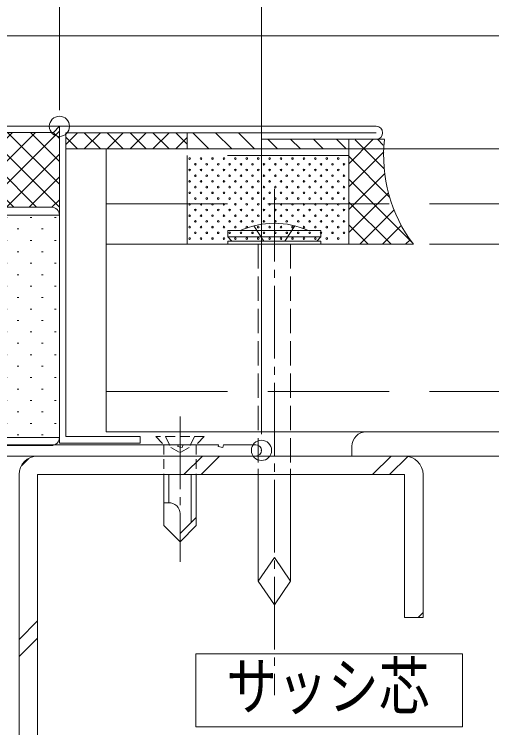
# Model space of a CAD drawing. Units: millimetres, scale not verified. Extents: x -585 to 584, y -818 to 818.
# Drawn here: x -100.7 to -41.6, y -418.1 to -329.8 of the extents above; entities that cross this region are included whole.
import ezdxf
from ezdxf.enums import TextEntityAlignment as Align

# ---------------------------------------------------------------- set-up
doc = ezdxf.new("R2010")
doc.units = ezdxf.units.MM
doc.header["$LTSCALE"] = 5
doc.header["$PDMODE"] = 32
doc.header["$PDSIZE"] = 2.5
for name, pattern in [('CHAIN2', [12, 9, -1, 1, -1]), ('DASHED1', [1.8, 1.2, -0.6]), ('DASHED3', [4, 3, -1])]:
    doc.linetypes.add(name, pattern=pattern)
for name, color, linetype, lineweight in [('0-0_Defpoints', 7, 'Continuous', 9), ('0-1_USERZ', 3, 'Continuous', 9), ('0-2_0', 4, 'Continuous', 9), ('0-7_PARTS3', 134, 'Continuous', 9), ('0-8_PARTS2', 134, 'Continuous', 9), ('0-A_SYMBOLS2', 3, 'Continuous', 9), ('0-D_補助線', 134, 'Continuous', 9), ('0-F_X', 2, 'Continuous', 9), ('1-8_0-5', 3, 'Continuous', 9), ('1-9_0-B', 5, 'Continuous', 9), ('1-A_0-4', 3, 'Continuous', 9), ('1-B_0-1', 2, 'Continuous', 9)]:
    doc.layers.add(name, color=color, linetype=linetype, lineweight=lineweight)
doc.layers.add('1-7_YSS_W1701_KS', color=7, linetype='Continuous')
doc.styles.add('ＭＳ ゴシック', font='')
doc.styles.get('ＭＳ ゴシック').set_extended_font_data('MS Gothic')

# ---------------------------------------------------------------- blocks, each defined once
blk = doc.blocks.new('SASH_W')
at = {"layer": '0-2_0'}
blk.add_lwpolyline([(-55, -15), (-55, 15), (55, 15), (55, -15)], close=True, dxfattribs=at)
at = {"layer": '0-2_0', "style": 'ＭＳ ゴシック', "width": 0.8}
blk.add_text('サッシ芯', height=19.24, dxfattribs=at).set_placement((-42.57, -13.7), align=Align.BOTTOM_LEFT)
blk = doc.blocks.new('BISU-ISO')
at = {"layer": '1-A_0-4'}
for p, q in [((-8.5, 28.82), (-8.5, -28.68)), ((-8.5, 28.82), (-4.59, 28.82)), ((-4.59, 28.82), (-4.59, -28.68)), ((-4.59, 28.82), (-2, 26.32)), ((-2, 28.82), (-2, -28.68)), ((-2, 28.82), (0, 28.82)), ((0, 28.82), (0, -28.68)), ((139, 10.15), (208.36, 10.15)), ((223, 0.07), (208.36, 10.15)), ((208.36, -10), (223, 0.07)), ((139, -10), (208.36, -10)), ((-2, -28.68), (0, -28.68))]:
    blk.add_line(p, q, dxfattribs=at)
at = {"layer": '1-A_0-4', "linetype": 'DASHED3'}
for p, q in [((-2, 6.57), (-11.42, 12.73)), ((0, 10.15), (139, 10.15)), ((-11.42, -12.59), (-2, -6.43)), ((0, -10), (139, -10))]:
    blk.add_line(p, q, dxfattribs=at)
at = {"layer": '1-A_0-4', "linetype": 'CHAIN2'}
blk.add_line((-34.27, 0.07), (279.05, 0.07), dxfattribs=at)
at = {"layer": '1-A_0-4'}
for points in [[(208.36, -10), (193.71, 0.07), (208.36, 10.15)], [(-8.5, -28.68), (-4.59, -28.68), (-2, -26.18)]]:
    blk.add_lwpolyline(points, dxfattribs=at)
blk.add_arc((38.48, 0.07), 51.48, 155.8662, 204.1338, dxfattribs=at)
blk = doc.blocks.new('A$C332355DF')
at = {"layer": '1-8_0-5'}
for p, q in [((125, 201.85), (4, 201.85)), ((125, 197.85), (125, 201.85))]:
    blk.add_line(p, q, dxfattribs=at)
at = {"layer": '1-B_0-1'}
for p, q in [((0, 9.84), (0, 205.85)), ((0, 205.85), (196, 205.85)), ((4, 13.84), (4, 201.85)), ((4, 201.85), (196, 201.85)), ((125, 201.85), (125, 197.85)), ((125, 197.85), (196, 197.85)), ((50, 13.84), (4, 13.84)), ((50, 9.84), (50, 13.84)), ((50, 9.84), (0, 9.84))]:
    blk.add_line(p, q, dxfattribs=at)
blk.add_arc((196, 201.85), 4, 270, 90, dxfattribs=at)
blk = doc.blocks.new('U187')
at = {"layer": '0-8_PARTS2'}
for p, q in [((-75, -55), (-75, 0)), ((-5, -50), (-70, -50)), ((-70, -50), (-5, -50)), ((-75, -192.5), (-75, -55)), ((0, -55), (0, -192.5)), ((-5, -197.5), (-70, -197.5))]:
    blk.add_line(p, q, dxfattribs=at)
blk.add_lwpolyline([(-75, 0), (-71.25, -3.75), (-3.75, -3.75), (0, 0), (0, -55)], dxfattribs=at)
for centre, start, end in [((-70, -55), 90, 180), ((-70, -55), 90, 180), ((-5, -55), 0, 90), ((-5, -55), 0, 90), ((-70, -192.5), 180, 270), ((-5, -192.5), 270, 0)]:
    blk.add_arc(centre, 5, start, end, dxfattribs=at)
at = {"layer": '0-A_SYMBOLS2'}
for p, q in [((-75, -55), (-75, 0)), ((-28.31, -50), (-75, -3.31)), ((-75, -7.3), (-71.35, -3.65)), ((-75, -21.44), (-57.31, -3.75)), ((-75, -35.58), (-43.17, -3.75)), ((-75, -49.73), (-29.02, -3.75)), ((-61.13, -50), (-14.88, -3.75)), ((-14.17, -50), (-60.42, -3.75)), ((-46.99, -50), (0, -3.01)), ((0, -50.02), (-46.27, -3.75)), ((0, -35.88), (-32.13, -3.75)), ((0, -21.74), (-17.99, -3.75)), ((0, -7.6), (-3.85, -3.75)), ((-42.45, -50), (-75, -17.45)), ((-32.85, -50), (0, -17.15)), ((-56.59, -50), (-75, -31.59)), ((-18.7, -50), (0, -31.3)), ((-70.67, -50.07), (-75, -45.73)), ((-4.6, -50.04), (0, -45.44)), ((-5, -50), (-70, -50)), ((-70, -50), (-5, -50)), ((-75, -192.5), (-75, -55)), ((-63.55, -56.45), (-62.55, -56.45)), ((-48.4, -56.45), (-47.4, -56.45)), ((-33.25, -56.45), (-32.25, -56.45)), ((-18.1, -56.45), (-17.1, -56.45)), ((-2.95, -56.45), (-1.95, -56.45)), ((0, -55), (0, -192.5)), ((-71.62, -63.52), (-70.62, -63.52)), ((-56.47, -63.52), (-55.47, -63.52)), ((-41.32, -63.52), (-40.32, -63.52)), ((-26.17, -63.52), (-25.17, -63.52)), ((-11.02, -63.52), (-10.02, -63.52)), ((-63.55, -70.6), (-62.55, -70.6)), ((-48.4, -70.6), (-47.4, -70.6)), ((-33.25, -70.6), (-32.25, -70.6)), ((-18.1, -70.6), (-17.1, -70.6)), ((-2.95, -70.6), (-1.95, -70.6)), ((-71.62, -77.67), (-70.62, -77.67)), ((-56.47, -77.67), (-55.47, -77.67)), ((-41.32, -77.67), (-40.32, -77.67)), ((-26.17, -77.67), (-25.17, -77.67)), ((-11.02, -77.67), (-10.02, -77.67)), ((-63.55, -84.75), (-62.55, -84.75)), ((-48.4, -84.75), (-47.4, -84.75)), ((-33.25, -84.75), (-32.25, -84.75)), ((-18.1, -84.75), (-17.1, -84.75)), ((-2.95, -84.75), (-1.95, -84.75)), ((-71.62, -91.82), (-70.62, -91.82)), ((-56.47, -91.82), (-55.47, -91.82)), ((-41.32, -91.82), (-40.32, -91.82)), ((-26.17, -91.82), (-25.17, -91.82)), ((-11.02, -91.82), (-10.02, -91.82)), ((-63.55, -98.9), (-62.55, -98.9)), ((-48.4, -98.9), (-47.4, -98.9)), ((-33.25, -98.9), (-32.25, -98.9)), ((-18.1, -98.9), (-17.1, -98.9)), ((-2.95, -98.9), (-1.95, -98.9)), ((-71.62, -105.97), (-70.62, -105.97)), ((-56.47, -105.97), (-55.47, -105.97)), ((-41.32, -105.97), (-40.32, -105.97)), ((-26.17, -105.97), (-25.17, -105.97)), ((-11.02, -105.97), (-10.02, -105.97)), ((-63.55, -113.05), (-62.55, -113.05)), ((-48.4, -113.05), (-47.4, -113.05)), ((-33.25, -113.05), (-32.25, -113.05)), ((-18.1, -113.05), (-17.1, -113.05)), ((-2.95, -113.05), (-1.95, -113.05)), ((-71.62, -120.12), (-70.62, -120.12)), ((-56.47, -120.12), (-55.47, -120.12)), ((-41.32, -120.12), (-40.32, -120.12)), ((-26.17, -120.12), (-25.17, -120.12)), ((-11.02, -120.12), (-10.02, -120.12)), ((-63.55, -127.2), (-62.55, -127.2)), ((-48.4, -127.2), (-47.4, -127.2)), ((-33.25, -127.2), (-32.25, -127.2)), ((-18.1, -127.2), (-17.1, -127.2)), ((-2.95, -127.2), (-1.95, -127.2)), ((-71.62, -134.27), (-70.62, -134.27)), ((-56.47, -134.27), (-55.47, -134.27)), ((-41.32, -134.27), (-40.32, -134.27)), ((-26.17, -134.27), (-25.17, -134.27)), ((-11.02, -134.27), (-10.02, -134.27)), ((-63.55, -141.35), (-62.55, -141.35)), ((-48.4, -141.35), (-47.4, -141.35)), ((-33.25, -141.35), (-32.25, -141.35)), ((-18.1, -141.35), (-17.1, -141.35)), ((-2.95, -141.35), (-1.95, -141.35)), ((-71.62, -148.42), (-70.62, -148.42)), ((-56.47, -148.42), (-55.47, -148.42)), ((-41.32, -148.42), (-40.32, -148.42)), ((-26.17, -148.42), (-25.17, -148.42)), ((-11.02, -148.42), (-10.02, -148.42)), ((-63.55, -155.5), (-62.55, -155.5)), ((-48.4, -155.5), (-47.4, -155.5)), ((-33.25, -155.5), (-32.25, -155.5)), ((-18.1, -155.5), (-17.1, -155.5)), ((-2.95, -155.5), (-1.95, -155.5)), ((-71.62, -162.57), (-70.62, -162.57)), ((-56.47, -162.57), (-55.47, -162.57)), ((-41.32, -162.57), (-40.32, -162.57)), ((-26.17, -162.57), (-25.17, -162.57)), ((-11.02, -162.57), (-10.02, -162.57)), ((-63.55, -169.65), (-62.55, -169.65)), ((-48.4, -169.65), (-47.4, -169.65)), ((-33.25, -169.65), (-32.25, -169.65)), ((-18.1, -169.65), (-17.1, -169.65)), ((-2.95, -169.65), (-1.95, -169.65)), ((-71.62, -176.72), (-70.62, -176.72)), ((-56.47, -176.72), (-55.47, -176.72)), ((-41.32, -176.72), (-40.32, -176.72)), ((-26.17, -176.72), (-25.17, -176.72)), ((-11.02, -176.72), (-10.02, -176.72)), ((-63.55, -183.8), (-62.55, -183.8)), ((-48.4, -183.8), (-47.4, -183.8)), ((-33.25, -183.8), (-32.25, -183.8)), ((-18.1, -183.8), (-17.1, -183.8)), ((-2.95, -183.8), (-1.95, -183.8)), ((-71.62, -190.87), (-70.62, -190.87)), ((-56.47, -190.87), (-55.47, -190.87)), ((-41.32, -190.87), (-40.32, -190.87)), ((-26.17, -190.87), (-25.17, -190.87)), ((-11.02, -190.87), (-10.02, -190.87)), ((-5, -197.5), (-70, -197.5))]:
    blk.add_line(p, q, dxfattribs=at)
blk.add_lwpolyline([(-75, 0), (-71.25, -3.75), (-3.75, -3.75), (0, 0), (0, -55)], dxfattribs=at)
for centre, start, end in [((-70, -55), 90, 180), ((-70, -55), 90, 180), ((-5, -55), 0, 90), ((-5, -55), 0, 90), ((-70, -192.5), 180, 270), ((-5, -192.5), 270, 0)]:
    blk.add_arc(centre, 5, start, end, dxfattribs=at)
at = {"layer": '0-D_補助線'}
for p, q in [((-75, 0), (0, 0)), ((0, -55), (-75, -55)), ((-75, -192.5), (0, -192.5))]:
    blk.add_line(p, q, dxfattribs=at)
blk = doc.blocks.new('K-88294')
at = {"layer": '0-2_0'}
for p, q in [((118, 45), (118, 5)), ((123, 0), (321.5, 0))]:
    blk.add_line(p, q, dxfattribs=at)
for points in [[(321.5, 7), (301.5, 7), (301.01, 5.18), (298.21, 5.93), (298.5, 7), (276.5, 7), (276.01, 5.18), (273.21, 5.93), (273.5, 7), (125, 7), (125, 260), (0, 260), (0, 45), (69, 45), (69, 26.5), (70.82, 26.01), (70.07, 23.21), (69, 23.5), (69, 10.5)], [(5.5, 53), (5.5, 252), (8, 254.5), (116.5, 254.5), (119, 252), (119, 215.5), (116.5, 213), (108.16, 213), (106.4, 213.73), (98.81, 221.31)], [(77, 222.07), (77, 217.75), (79, 215.75), (79.69, 215.75), (81.11, 216.34)], [(93.86, 216.36), (98.46, 211.77), (98.46, 208.23), (93.86, 203.64)], [(81.11, 203.66), (79.69, 204.25), (79, 204.25), (77, 202.25), (77, 197.93)], [(98.81, 198.69), (106.4, 206.27), (108.16, 207), (116.5, 207), (119, 204.5), (119, 115.5), (116.5, 113), (108.16, 113), (106.4, 113.73), (98.81, 121.31)], [(77, 122.07), (77, 117.75), (79, 115.75), (79.69, 115.75), (81.11, 116.34)], [(93.86, 116.36), (98.46, 111.77), (98.46, 108.23), (93.86, 103.64)], [(98.81, 98.69), (106.4, 106.27), (108.16, 107), (116.5, 107), (119, 104.5), (119, 53), (116.5, 50.5), (8, 50.5), (5.5, 53)], [(81.11, 103.66), (79.69, 104.25), (79, 104.25), (77, 102.25), (77, 97.93)], [(75, 10.5), (75, 45), (118, 45)]]:
    blk.add_lwpolyline(points, dxfattribs=at)
for centre, radius, start, end in [((87.5, 210), 16, 45, 131.0145), ((87.5, 210), 9, 45, 135.2072), ((87.5, 210), 9, 224.7928, 315), ((87.5, 210), 16, 228.9855, 315), ((87.5, 110), 16, 45, 131.0145), ((87.5, 110), 9, 45, 135.2072), ((87.5, 110), 9, 224.7928, 315), ((87.5, 110), 16, 228.9855, 315), ((72, 10.5), 3, 180, 0), ((123, 5), 5, 180, 270), ((321.5, 3.5), 3.5, 270, 90)]:
    blk.add_arc(centre, radius, start, end, dxfattribs=at)
blk = doc.blocks.new('U287')
at = {"layer": '0-7_PARTS3', "linetype": 'DASHED1'}
for p, q in [((0, 15), (5, 10)), ((5, 10), (23.5, 10)), ((5, -10), (23.5, -10))]:
    blk.add_line(p, q, dxfattribs=at)
at = {"layer": '0-7_PARTS3'}
for p, q in [((23.5, 10), (55, 10)), ((50, 10), (60, 0)), ((55, 10), (65, 0)), ((23.5, 7), (53, 7)), ((55, -10), (65, 0)), ((23.5, -7), (41, -7)), ((41, -7), (41, -10)), ((23.5, -10), (55, -10))]:
    blk.add_line(p, q, dxfattribs=at)
at = {"layer": '0-7_PARTS3', "linetype": 'CHAIN2'}
blk.add_line((-12.5, 0), (77.5, 0), dxfattribs=at)
at = {"layer": '0-7_PARTS3', "linetype": 'DASHED1'}
for points in [[(0, 15), (0, -15), (5, -10), (5, 10)], [(0, 9), (6.71, 5.72), (9.76, 0)], [(0, -9), (6.71, -5.72), (9.76, 0)]]:
    blk.add_lwpolyline(points, dxfattribs=at)
at = {"layer": '0-7_PARTS3'}
blk.add_arc((47.66, -6.67), 6.67, 90, 182.866, dxfattribs=at)

msp = doc.modelspace()

# ---------------------------------------------------------------- linework, layer by layer
at = {"layer": '0-0_Defpoints'}
for p in [(-95.127, -343.69), (-70.127, -383.79)]:
    msp.add_point(p, dxfattribs=at)
at = {"layer": '0-1_USERZ'}
for p, q in [((-70.127, -381.79), (-70.127, -277.158)), ((-95.127, -341.69), (-95.127, -296.327)), ((-108.127, -332.49), (-26.899, -332.49)), ((-99.836, -385.694), (-98.922, -384.781)), ((-97.827, -384.49), (-52.427, -384.49)), ((-79.721, -386.79), (-77.421, -384.49)), ((-77.598, -386.79), (-75.298, -384.49)), ((-56.386, -386.79), (-54.086, -384.49)), ((-54.263, -386.79), (-52.005, -384.532)), ((-52.427, -384.49), (8.243, -384.49)), ((-100.127, -482.19), (-100.127, -386.79)), ((-50.751, -404.49), (-50.127, -403.865)), ((-100.127, -407.196), (-97.827, -404.896)), ((-100.127, -409.319), (-97.827, -407.019))]:
    msp.add_line(p, q, dxfattribs=at)
at = {"layer": '0-1_USERZ', "color": 4}
for p, q in [((-89.327, -346.49), (10.65, -346.49)), ((-89.327, -381.49), (-89.327, -346.49)), ((-89.327, -381.49), (10.65, -381.49)), ((-97.827, -384.49), (-52.427, -384.49)), ((-100.127, -482.19), (-100.127, -386.79))]:
    msp.add_line(p, q, dxfattribs=at)
at = {"layer": '0-1_USERZ', "color": 2, "linetype": 'DASHED3'}
for p, q in [((-89.327, -353.29), (10.65, -353.29)), ((-89.327, -358.29), (10.65, -358.29)), ((-89.327, -376.49), (10.65, -376.49))]:
    msp.add_line(p, q, dxfattribs=at)
at = {"layer": '0-1_USERZ'}
msp.add_lwpolyline([(-50.127, -386.79), (-50.127, -404.49), (-52.427, -404.49), (-52.427, -386.79), (-97.827, -386.79), (-97.827, -482.19), (-52.427, -482.19), (-52.427, -464.49), (-50.127, -464.49), (-50.127, -482.19)], dxfattribs=at)
at = {"layer": '0-1_USERZ', "color": 4}
msp.add_lwpolyline([(-50.127, -386.79), (-50.127, -404.49), (-52.427, -404.49), (-52.427, -386.79), (-97.827, -386.79), (-97.827, -482.19), (-52.427, -482.19), (-52.427, -464.49), (-50.127, -464.49), (-50.127, -482.19)], dxfattribs=at)
at = {"layer": '0-1_USERZ'}
for centre, start, end in [((-97.827, -386.79), 90, 180), ((-52.427, -386.79), 360, 89.99809)]:
    msp.add_arc(centre, 2.3, start, end, dxfattribs=at)
at = {"layer": '0-1_USERZ', "color": 4}
for centre, start, end in [((-97.827, -386.79), 90, 180), ((-52.427, -386.79), 0, 90)]:
    msp.add_arc(centre, 2.3, start, end, dxfattribs=at)
at = {"layer": '0-F_X'}
msp.add_line((-10.934, -381.49), (-57.134, -381.49), dxfattribs=at)
msp.add_lwpolyline([(-58.934, -383.29), (-58.934, -384.49), (-12.734, -384.49)], dxfattribs=at)
msp.add_arc((-57.134, -383.29), 1.8, 90, 180, dxfattribs=at)
at = {"layer": '1-8_0-5'}
for p, q in [((-79.327, -346.49), (-79.327, -344.49)), ((-54.888, -345.29), (-70.127, -345.29)), ((-59.327, -345.29), (-59.327, -346.49)), ((-59.327, -346.49), (-94.327, -346.49)), ((-59.327, -358.29), (-51.327, -358.29))]:
    msp.add_line(p, q, dxfattribs=at)
msp.add_arc((-36.854, -347.334), 18.152, 173.60477, 217.12799, dxfattribs=at)
at = {"layer": '1-9_0-B'}
for p, q in [((-92.877, -344.49), (-94.327, -345.94)), ((-92.877, -346.49), (-94.327, -345.04)), ((-90.048, -344.49), (-92.048, -346.49)), ((-90.048, -346.49), (-92.048, -344.49)), ((-87.22, -344.49), (-89.22, -346.49)), ((-87.22, -346.49), (-89.22, -344.49)), ((-84.391, -344.49), (-86.391, -346.49)), ((-84.391, -346.49), (-86.391, -344.49)), ((-81.563, -344.49), (-83.563, -346.49)), ((-81.563, -346.49), (-83.563, -344.49)), ((-79.327, -345.898), (-80.735, -344.49)), ((-79.327, -345.082), (-80.735, -346.49)), ((-76.628, -346.49), (-78.628, -344.49)), ((-73.799, -346.49), (-75.799, -344.49)), ((-70.971, -346.49), (-72.971, -344.49)), ((-68.142, -346.49), (-69.342, -345.29)), ((-65.314, -346.49), (-66.514, -345.29)), ((-62.486, -346.49), (-63.686, -345.29)), ((-59.657, -346.49), (-60.857, -345.29)), ((-59.327, -348.331), (-56.286, -345.29)), ((-58.527, -345.369), (-54.933, -348.963)), ((-55.778, -345.29), (-55.058, -346.01)), ((-59.327, -351.16), (-54.999, -346.832)), ((-59.327, -347.398), (-54.269, -352.456)), ((-59.327, -353.988), (-54.872, -349.534)), ((-59.327, -350.226), (-51.512, -358.041)), ((-59.327, -356.817), (-54.42, -351.91)), ((-59.327, -353.055), (-54.091, -358.29)), ((-57.972, -358.29), (-53.722, -354.04)), ((-59.327, -355.883), (-56.92, -358.29)), ((-55.144, -358.29), (-52.821, -355.968)), ((-52.315, -358.29), (-51.743, -357.718))]:
    msp.add_line(p, q, dxfattribs=at)
at = {"layer": '1-9_0-B', "color": 3, "linetype": 'DASHED3'}
for p, q in [((-59.327, -346.49), (-59.327, -358.29)), ((-59.327, -347.29), (-79.327, -347.29)), ((-79.327, -347.29), (-79.327, -358.29)), ((-79.327, -358.29), (-59.327, -358.29))]:
    msp.add_line(p, q, dxfattribs=at)
at = {"layer": '1-9_0-B'}
for centre in [(-79.011, -347.68), (-77.597, -347.68), (-76.183, -347.68), (-74.769, -347.68), (-73.354, -347.68), (-71.94, -347.68), (-70.526, -347.68), (-69.112, -347.68), (-67.697, -347.68), (-66.283, -347.68), (-64.869, -347.68), (-63.455, -347.68), (-62.041, -347.68), (-60.626, -347.68), (-78.304, -348.387), (-76.89, -348.387), (-75.476, -348.387), (-74.062, -348.387), (-72.647, -348.387), (-71.233, -348.387), (-69.819, -348.387), (-68.405, -348.387), (-66.99, -348.387), (-65.576, -348.387), (-64.162, -348.387), (-62.748, -348.387), (-61.334, -348.387), (-59.919, -348.387), (-79.011, -349.094), (-77.597, -349.094), (-76.183, -349.094), (-74.769, -349.094), (-73.354, -349.094), (-71.94, -349.094), (-70.526, -349.094), (-69.112, -349.094), (-67.697, -349.094), (-66.283, -349.094), (-64.869, -349.094), (-63.455, -349.094), (-62.041, -349.094), (-60.626, -349.094), (-79.011, -350.508), (-78.304, -349.801), (-77.597, -350.508), (-76.89, -349.801), (-76.183, -350.508), (-75.476, -349.801), (-74.769, -350.508), (-74.062, -349.801), (-73.354, -350.508), (-72.647, -349.801), (-71.94, -350.508), (-71.233, -349.801), (-70.526, -350.508), (-69.819, -349.801), (-69.112, -350.508), (-68.405, -349.801), (-67.697, -350.508), (-66.99, -349.801), (-66.283, -350.508), (-65.576, -349.801), (-64.869, -350.508), (-64.162, -349.801), (-63.455, -350.508), (-62.748, -349.801), (-62.041, -350.508), (-61.334, -349.801), (-60.626, -350.508), (-59.919, -349.801), (-78.304, -351.215), (-76.89, -351.215), (-75.476, -351.215), (-74.062, -351.215), (-72.647, -351.215), (-71.233, -351.215), (-69.819, -351.215), (-68.405, -351.215), (-66.99, -351.215), (-65.576, -351.215), (-64.162, -351.215), (-62.748, -351.215), (-61.334, -351.215), (-59.919, -351.215), (-79.011, -351.922), (-77.597, -351.922), (-76.183, -351.922), (-74.769, -351.922), (-73.354, -351.922), (-71.94, -351.922), (-70.526, -351.922), (-69.112, -351.922), (-67.697, -351.922), (-66.283, -351.922), (-64.869, -351.922), (-63.455, -351.922), (-62.041, -351.922), (-60.626, -351.922), (-78.304, -352.629), (-76.89, -352.629), (-75.476, -352.629), (-74.062, -352.629), (-72.647, -352.629), (-71.233, -352.629), (-69.819, -352.629), (-68.405, -352.629), (-66.99, -352.629), (-65.576, -352.629), (-64.162, -352.629), (-62.748, -352.629), (-61.334, -352.629), (-59.919, -352.629), (-79.011, -353.336), (-78.304, -354.044), (-77.597, -353.336), (-76.89, -354.044), (-76.183, -353.336), (-75.476, -354.044), (-74.769, -353.336), (-74.062, -354.044), (-73.354, -353.336), (-72.647, -354.044), (-71.94, -353.336), (-71.233, -354.044), (-70.526, -353.336), (-69.819, -354.044), (-69.112, -353.336), (-68.405, -354.044), (-67.697, -353.336), (-66.99, -354.044), (-66.283, -353.336), (-65.576, -354.044), (-64.869, -353.336), (-64.162, -354.044), (-63.455, -353.336), (-62.748, -354.044), (-62.041, -353.336), (-61.334, -354.044), (-60.626, -353.336), (-59.919, -354.044), (-79.011, -354.751), (-77.597, -354.751), (-76.183, -354.751), (-74.769, -354.751), (-73.354, -354.751), (-71.94, -354.751), (-70.526, -354.751), (-69.112, -354.751), (-67.697, -354.751), (-66.283, -354.751), (-64.869, -354.751), (-63.455, -354.751), (-62.041, -354.751), (-60.626, -354.751), (-78.304, -355.458), (-76.89, -355.458), (-75.476, -355.458), (-74.062, -355.458), (-72.647, -355.458), (-71.233, -355.458), (-69.819, -355.458), (-68.405, -355.458), (-66.99, -355.458), (-65.576, -355.458), (-64.162, -355.458), (-62.748, -355.458), (-61.334, -355.458), (-59.919, -355.458), (-79.011, -356.165), (-77.597, -356.165), (-76.183, -356.165), (-74.769, -356.165), (-73.354, -356.165), (-71.94, -356.165), (-70.526, -356.165), (-69.112, -356.165), (-67.697, -356.165), (-66.283, -356.165), (-64.869, -356.165), (-63.455, -356.165), (-62.041, -356.165), (-60.626, -356.165), (-79.011, -357.579), (-78.304, -356.872), (-77.597, -357.579), (-76.89, -356.872), (-76.183, -357.579), (-75.476, -356.872), (-74.769, -357.579), (-74.062, -356.872), (-73.354, -357.579), (-72.647, -356.872), (-71.94, -357.579), (-71.233, -356.872), (-70.526, -357.579), (-69.819, -356.872), (-69.112, -357.579), (-68.405, -356.872), (-67.697, -357.579), (-66.99, -356.872), (-66.283, -357.579), (-65.576, -356.872), (-64.869, -357.579), (-64.162, -356.872), (-63.455, -357.579), (-62.748, -356.872), (-62.041, -357.579), (-61.334, -356.872), (-60.626, -357.579), (-59.919, -356.872)]:
    msp.add_circle(centre, 0.1, dxfattribs=at)

# ---------------------------------------------------------------- block references
at = {"layer": '0-1_USERZ', "xscale": 0.2, "yscale": 0.2}
msp.add_blockref('A$C332355DF', (-95.127, -384.86), dxfattribs=at)
at = {"layer": '0-1_USERZ', "xscale": 0.2, "yscale": 0.2, "rotation": 270}
msp.add_blockref('BISU-ISO', (-68.545, -358.29), dxfattribs=at)
at = {"layer": '0-2_0', "xscale": 0.2, "yscale": 0.2}
for name, p in [('K-88294', (-135.127, -384.49)), ('U187', (-95.127, -343.69))]:
    msp.add_blockref(name, p, dxfattribs=at)
at = {"layer": '0-7_PARTS3', "xscale": 0.2, "yscale": 0.2, "rotation": 270}
msp.add_blockref('U287', (-80.204, -382.09), dxfattribs=at)
at = {"layer": '1-7_YSS_W1701_KS', "xscale": 0.3, "yscale": 0.3}
msp.add_blockref('SASH_W', (-61.727, -413.49), dxfattribs=at)

doc.saveas('drawing.dxf')
